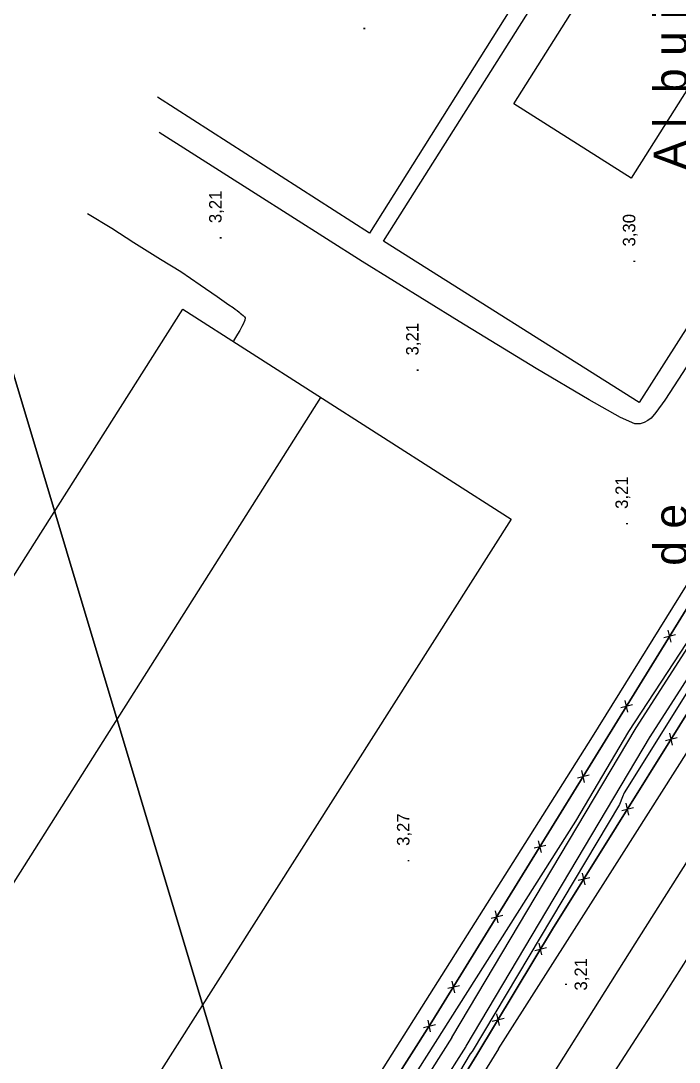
# Model space of a CAD drawing. Extents: x 731654 to 732244, y 4380181 to 4381208.
# Drawn here: x 731789.9 to 731869, y 4380676.7 to 4380801.8 of the extents above; entities that cross this region are included whole.
import ezdxf

# ---------------------------------------------------------------- set-up
doc = ezdxf.new("R2010")
doc.units = 0
doc.layers.get('0').update_dxf_attribs({"linetype": 'CONTINUOUS'})
for name, color, linetype in [('1', 7, 'CONTINUOUS'), ('3', 7, 'CONTINUOUS'), ('30', 7, 'CONTINUOUS'), ('44', 7, 'CONTINUOUS'), ('48', 7, 'CONTINUOUS'), ('50', 7, 'CONTINUOUS'), ('PATTERN_CLASS', 7, 'CONTINUOUS')]:
    doc.layers.add(name, color=color, linetype=linetype)

msp = doc.modelspace()

# ---------------------------------------------------------------- linework, layer by layer
at = {"layer": '1', "color": 0, "linetype": 'CONTINUOUS'}
for p, q in [((731839.29, 4380681.52), (731878.9, 4380745.81)), ((731868.02, 4380727.15), (731867.69, 4380728.57)), ((731867.16, 4380727.71), (731868.57, 4380728.06)), ((731861.97, 4380719.28), (731863.38, 4380719.63)), ((731862.82, 4380718.73), (731862.5, 4380720.15)), ((731867.34, 4380715.33), (731868.76, 4380715.67)), ((731868.2, 4380714.77), (731867.88, 4380716.19)), ((731856.77, 4380710.85), (731858.19, 4380711.2)), ((731857.63, 4380710.3), (731857.31, 4380711.72)), ((731862.1, 4380706.93), (731863.51, 4380707.27)), ((731862.95, 4380706.37), (731862.64, 4380707.79)), ((731852.44, 4380701.87), (731852.11, 4380703.29)), ((731851.58, 4380702.42), (731852.99, 4380702.77)), ((731857.71, 4380697.98), (731857.39, 4380699.4)), ((731856.85, 4380698.53), (731858.27, 4380698.88)), ((731846.39, 4380693.99), (731847.8, 4380694.34)), ((731847.24, 4380693.44), (731846.92, 4380694.86)), ((731852.51, 4380689.56), (731852.18, 4380690.98)), ((731851.65, 4380690.1), (731853.06, 4380690.47)), ((731841.19, 4380685.56), (731842.61, 4380685.91)), ((731842.05, 4380685.01), (731841.73, 4380686.43)), ((731846.54, 4380681.62), (731847.95, 4380681.99)), ((731847.41, 4380681.08), (731847.07, 4380682.5)), ((731838.28, 4380680.87), (731839.7, 4380681.2)), ((731839.13, 4380680.31), (731838.83, 4380681.73))]:
    msp.add_line(p, q, dxfattribs=at)
for points in [[(731695.02, 4380604.14), (731703.19, 4380599.14), (731736.54, 4380578.62), (731761.64, 4380562.92), (731778.66, 4380589.79), (731804.52, 4380630.42), (731829.5, 4380669.71), (731858.59, 4380715.76), (731884.47, 4380757.39), (731918.51, 4380810.78), (731944.93, 4380852.96), (731970.64, 4380893.46), (731988.23, 4380921.83), (731965.91, 4380936.37), (731927.2, 4380961.12)], [(732030.14, 4380942.69), (732021.18, 4380927.5), (732010.43, 4380910.71), (731994.95, 4380886.56), (731983.33, 4380867.81), (731967.37, 4380842.73), (731952.99, 4380820.26), (731938.99, 4380798.54), (731926.88, 4380779.46), (731912.63, 4380756.63), (731896.36, 4380731.07), (731883.7, 4380710.84), (731866.95, 4380684.42), (731854.83, 4380665.66)], [(731844.68, 4380677.56), (731853.78, 4380692.67), (731907.35, 4380778.42), (731962.71, 4380864.26), (731996.73, 4380917.82)], [(731904, 4380847.38), (731863.23, 4380782.89), (731849.11, 4380791.82), (731889.88, 4380856.31), (731904, 4380847.38)], [(731826.44, 4380826.47), (731844.41, 4380816.09), (731848.94, 4380813.13), (731850.3, 4380812.19), (731851.49, 4380811.36), (731852.3, 4380810.79), (731852.77, 4380810.46), (731853.12, 4380810.21), (731831.79, 4380776.27), (731806.31, 4380792.62)], [(731898.77, 4380805.77), (731891.64, 4380794.36), (731884.71, 4380783.44), (731878.44, 4380773.65), (731873.23, 4380765.46), (731869.44, 4380759.52), (731867.26, 4380756.19), (731866.2, 4380754.71), (731865.63, 4380754.06), (731865.23, 4380753.77), (731864.8, 4380753.54), (731864.33, 4380753.35), (731863.68, 4380753.37), (731861.96, 4380754.14), (731858.2, 4380756.25), (731851.82, 4380760.03), (731842.54, 4380765.66), (731830.91, 4380772.87), (731818.04, 4380781.05), (731806.5, 4380788.37)], [(731847.28, 4380678.3), (731862.09, 4380701.57), (731873.32, 4380719.19), (731881.27, 4380731.62), (731887.9, 4380741.98), (731894.91, 4380753.06), (731902.47, 4380765.04), (731910.37, 4380777.57), (731918.72, 4380790.76), (731927.53, 4380804.67)], [(731849.49, 4380668.3), (731863.69, 4380690.92), (731873.8, 4380706.84), (731882.46, 4380720.53), (731890, 4380732.52), (731896.82, 4380743.3), (731902.89, 4380752.83), (731908.18, 4380761.08), (731913.08, 4380768.64), (731917.95, 4380776.05), (731922.6, 4380783.23), (731926.79, 4380790.02), (731930.74, 4380796.55), (731934.73, 4380803.03)], [(731797.88, 4380778.64), (731800.8, 4380776.86), (731803.47, 4380775.16), (731806.64, 4380773.15), (731809.1, 4380771.67), (731811.43, 4380770.06), (731813.45, 4380768.65), (731814.33, 4380768.05), (731814.86, 4380767.67), (731815.38, 4380767.33), (731815.63, 4380767.15), (731815.89, 4380766.96), (731816.12, 4380766.77), (731816.25, 4380766.67), (731816.41, 4380766.52), (731816.61, 4380766.37), (731816.77, 4380766.23), (731816.85, 4380766.11), (731816.8, 4380765.83), (731816.58, 4380765.34), (731816.45, 4380765.05), (731816.19, 4380764.58), (731815.91, 4380764.13), (731815.42, 4380763.34)], [(731809.36, 4380767.13), (731848.79, 4380741.92), (731751.95, 4380589.59), (731700, 4380622.44)], [(731700, 4380630.18), (731720.6, 4380663.14), (731736.76, 4380652.75), (731809.36, 4380767.13)], [(731762.14, 4380559.78), (731799.26, 4380618.59), (731839.29, 4380681.52)], [(731847.28, 4380678.3), (731832.76, 4380654.78), (731808.37, 4380616.51), (731789.74, 4380587.15)], [(731764.8, 4380551.32), (731788.25, 4380588.08), (731806.89, 4380617.62), (731831.33, 4380655.86), (731844.68, 4380677.56)]]:
    msp.add_lwpolyline(points, dxfattribs=at)
msp.add_lwpolyline([(731833.46, 4380775.3), (731889.76, 4380864.27), (731920.82, 4380844.66), (731864.21, 4380755.94)], close=True, dxfattribs=at)
at = {"layer": '3', "color": 0, "linetype": 'CONTINUOUS'}
msp.add_line((731729.27, 4380603.93), (731825.94, 4380756.53), dxfattribs=at)
at = {"layer": '30', "color": 0, "linetype": 'CONTINUOUS'}
for p, q in [((731843.39, 4380678.62), (731865.55, 4380715.83)), ((731841.67, 4380679.64), (731764.5, 4380558.77)), ((731843.36, 4380678.56), (731766.19, 4380557.69))]:
    msp.add_line(p, q, dxfattribs=at)
for points in [[(731841.67, 4380679.64), (731863.83, 4380716.85), (731894.54, 4380764.63), (731919.59, 4380804.64), (731927.22, 4380816.32)], [(731865.51, 4380715.77), (731896.23, 4380763.56), (731921.26, 4380803.55), (731928.89, 4380815.22)]]:
    msp.add_lwpolyline(points, dxfattribs=at)
at = {"layer": '44', "color": 0, "linetype": 'CONTINUOUS'}
for points in [[(731951.54, 4380849.88), (731909.37, 4380784.04), (731909.08, 4380783.62), (731908.87, 4380783.33), (731884.74, 4380744.65), (731884.45, 4380744.23), (731884.18, 4380743.86), (731862.37, 4380709.05), (731862.2, 4380708.57), (731861.81, 4380707.63), (731844.12, 4380677.98), (731843.89, 4380677.67), (731841.96, 4380674.44)], [(731837.61, 4380675.75), (731856.57, 4380705.64), (731856.57, 4380705.64), (731862.93, 4380716.39), (731885.34, 4380750.57), (731885.33, 4380750.57), (731905.95, 4380783.15), (731906.5, 4380784.12), (731913.53, 4380795.48), (731927.07, 4380816.43)]]:
    msp.add_lwpolyline(points, dxfattribs=at)
at = {"layer": 'PATTERN_CLASS', "color": 0, "linetype": 'CONTINUOUS'}
msp.add_line((731878.9, 4380745.81), (731839.29, 4380681.52), dxfattribs=at)
for points in [[(731996.73, 4380917.82), (731962.71, 4380864.26), (731907.35, 4380778.42), (731853.78, 4380692.67), (731844.68, 4380677.56)], [(731839.29, 4380681.52), (731799.26, 4380618.59), (731762.14, 4380559.78)], [(731844.68, 4380677.56), (731831.33, 4380655.86), (731806.89, 4380617.62), (731788.25, 4380588.08), (731764.8, 4380551.32)]]:
    msp.add_lwpolyline(points, dxfattribs=at)

# ---------------------------------------------------------------- texts
at = {"layer": '48', "color": 0, "linetype": 'CONTINUOUS'}
for s, p in [('.', (731831.26, 4380800.56)), (' 3,21', (731814, 4380776.92)), (' 3,30', (731863.73, 4380774.11)), ('.', (731814, 4380775.42)), ('.', (731863.73, 4380772.61)), (' 3,21', (731837.67, 4380761.02)), ('.', (731837.67, 4380759.52)), (' 3,21', (731862.84, 4380742.59)), ('.', (731862.84, 4380741.09)), (' 3,27', (731836.58, 4380702.11)), ('.', (731836.58, 4380700.61)), (' 3,21', (731857.93, 4380684.73)), ('.', (731855.51, 4380685.76))]:
    msp.add_text(s, height=1.5, rotation=90, dxfattribs=at).set_placement(p)
at = {"layer": '50', "color": 0, "linetype": 'CONTINUOUS'}
msp.add_text('T e r m i  n o                            M u n i  c i  p a l                                                      d e                           A l  b u i  x e c h            ', height=4, rotation=90, dxfattribs=at).set_placement((731869.94, 4380546.98))

# ---------------------------------------------------------------- meshes
at = {"color": 0, "linetype": 'CONTINUOUS'}
mesh = msp.add_polyface(dxfattribs=at)
corners = [(731962.5, 4380181), (731654.5, 4381207.5), (732244, 4380181), (732244, 4381207.5), (731654.5, 4380181)]
mesh.append_faces([[corners[k] for k in face] for face in [(0, 1, 4), (1, 0, 2, 3)]], dxfattribs={"vtx0": -1, "color": 0})
mesh = msp.add_polyface(dxfattribs=at)
corners = [(732234, 4380191), (731962.5, 4381011), (731962.5, 4380191), (731664.5, 4381011), (732234, 4381011), (731664.5, 4380191)]
mesh.append_faces([[corners[k] for k in face] for face in [(1, 0, 4), (2, 3, 5)]], dxfattribs={"vtx0": -1, "color": 0})
mesh.append_faces([[corners[k] for k in face] for face in [(0, 1, 3, 2)]], dxfattribs={"vtx0": -1, "vtx2": -1, "color": 0})

doc.saveas('drawing.dxf')
